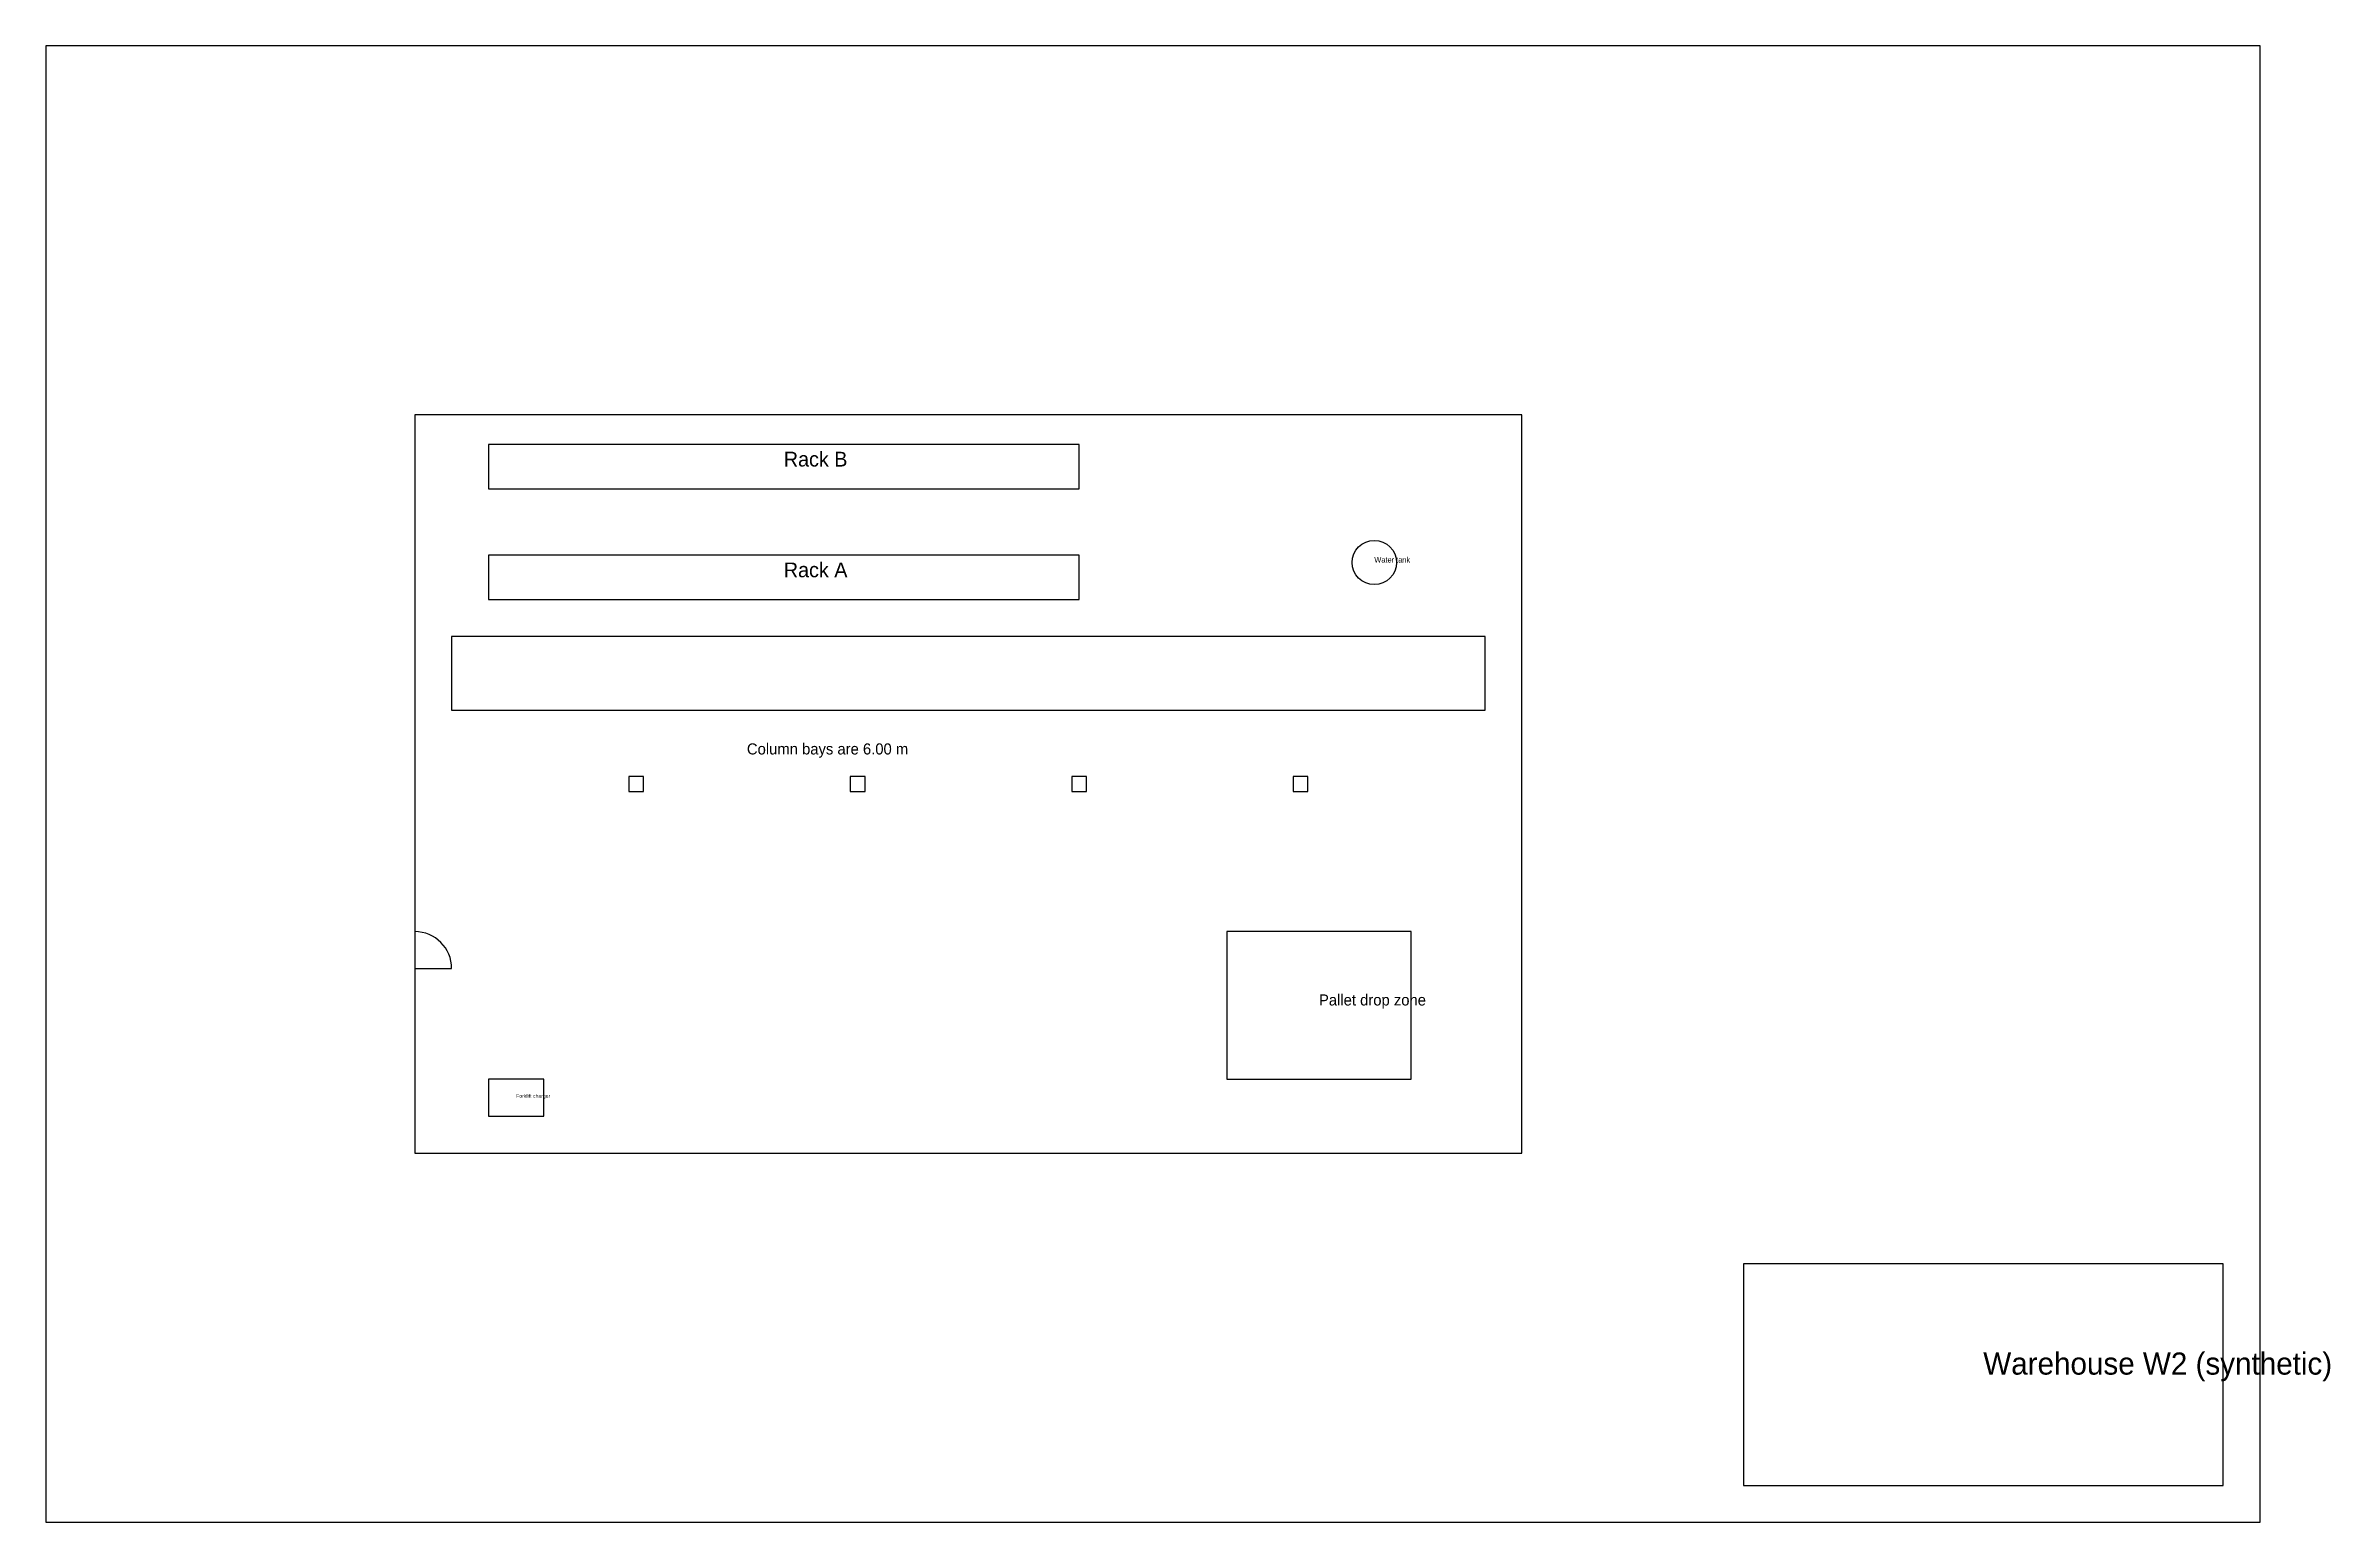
# Model space of a CAD drawing. Header units: millimetres. Extents: x 0 to 6190, y 0 to 4000.
import ezdxf

# ---------------------------------------------------------------- set-up
doc = ezdxf.new("R2010")
doc.units = ezdxf.units.MM
for name, color, linetype in [('A-DOOR', 7, 'CONTINUOUS'), ('A-WALL', 7, 'CONTINUOUS'), ('BORDER', 7, 'CONTINUOUS'), ('EQUIPMENT', 7, 'CONTINUOUS'), ('NOTES', 7, 'CONTINUOUS'), ('RACKS', 7, 'CONTINUOUS'), ('S-COLS', 7, 'CONTINUOUS'), ('SITE-BOUNDARY', 7, 'CONTINUOUS'), ('TANKS', 7, 'CONTINUOUS'), ('WALKWAY', 7, 'CONTINUOUS')]:
    doc.layers.add(name, color=color, linetype=linetype)

msp = doc.modelspace()

# ---------------------------------------------------------------- linework, layer by layer
at = {"layer": 'A-DOOR'}
msp.add_line((1000, 1500), (1100, 1500), dxfattribs=at)
msp.add_arc((1000, 1500), 100, 0, 90, dxfattribs=at)
at = {"layer": 'A-WALL'}
msp.add_lwpolyline([(1000, 1000), (4000, 1000), (4000, 3000), (1000, 3000)], close=True, dxfattribs=at)
at = {"layer": 'BORDER'}
msp.add_lwpolyline([(4600, 100), (5900, 100), (5900, 700), (4600, 700)], close=True, dxfattribs=at)
at = {"layer": 'EQUIPMENT'}
for points in [[(3200, 1200), (3700, 1200), (3700, 1600), (3200, 1600)], [(1200, 1100), (1350, 1100), (1350, 1200), (1200, 1200)]]:
    msp.add_lwpolyline(points, close=True, dxfattribs=at)
at = {"layer": 'RACKS'}
for points in [[(1200, 2800), (2800, 2800), (2800, 2920), (1200, 2920)], [(1200, 2500), (2800, 2500), (2800, 2620), (1200, 2620)]]:
    msp.add_lwpolyline(points, close=True, dxfattribs=at)
at = {"layer": 'S-COLS'}
for points in [[(1580, 1980), (1620, 1980), (1620, 2020), (1580, 2020)], [(2180, 1980), (2220, 1980), (2220, 2020), (2180, 2020)], [(2780, 1980), (2820, 1980), (2820, 2020), (2780, 2020)], [(3380, 1980), (3420, 1980), (3420, 2020), (3380, 2020)]]:
    msp.add_lwpolyline(points, close=True, dxfattribs=at)
at = {"layer": 'SITE-BOUNDARY'}
msp.add_lwpolyline([(0, 0), (6000, 0), (6000, 4000), (0, 4000)], close=True, dxfattribs=at)
at = {"layer": 'TANKS'}
msp.add_circle((3600, 2600), 60, dxfattribs=at)
at = {"layer": 'WALKWAY'}
msp.add_lwpolyline([(1100, 2200), (3900, 2200), (3900, 2400), (1100, 2400)], close=True, dxfattribs=at)

# ---------------------------------------------------------------- texts
at = {"layer": 'BORDER'}
msp.add_text('Warehouse W2 (synthetic)', height=60, dxfattribs=at).set_placement((5250, 400))
at = {"layer": 'EQUIPMENT'}
for s, height, p in [('Pallet drop zone', 30, (3450, 1400)), ('Forklift charger', 10, (1275, 1150))]:
    msp.add_text(s, height=height, dxfattribs=at).set_placement(p)
at = {"layer": 'NOTES'}
msp.add_text('Column bays are 6.00 m', height=30, dxfattribs=at).set_placement((1900, 2080))
at = {"layer": 'RACKS'}
for s, p in [('Rack B', (2000, 2860)), ('Rack A', (2000, 2560))]:
    msp.add_text(s, height=40, dxfattribs=at).set_placement(p)
at = {"layer": 'TANKS'}
msp.add_text('Water tank', height=15, dxfattribs=at).set_placement((3600, 2600))

doc.saveas('drawing.dxf')
